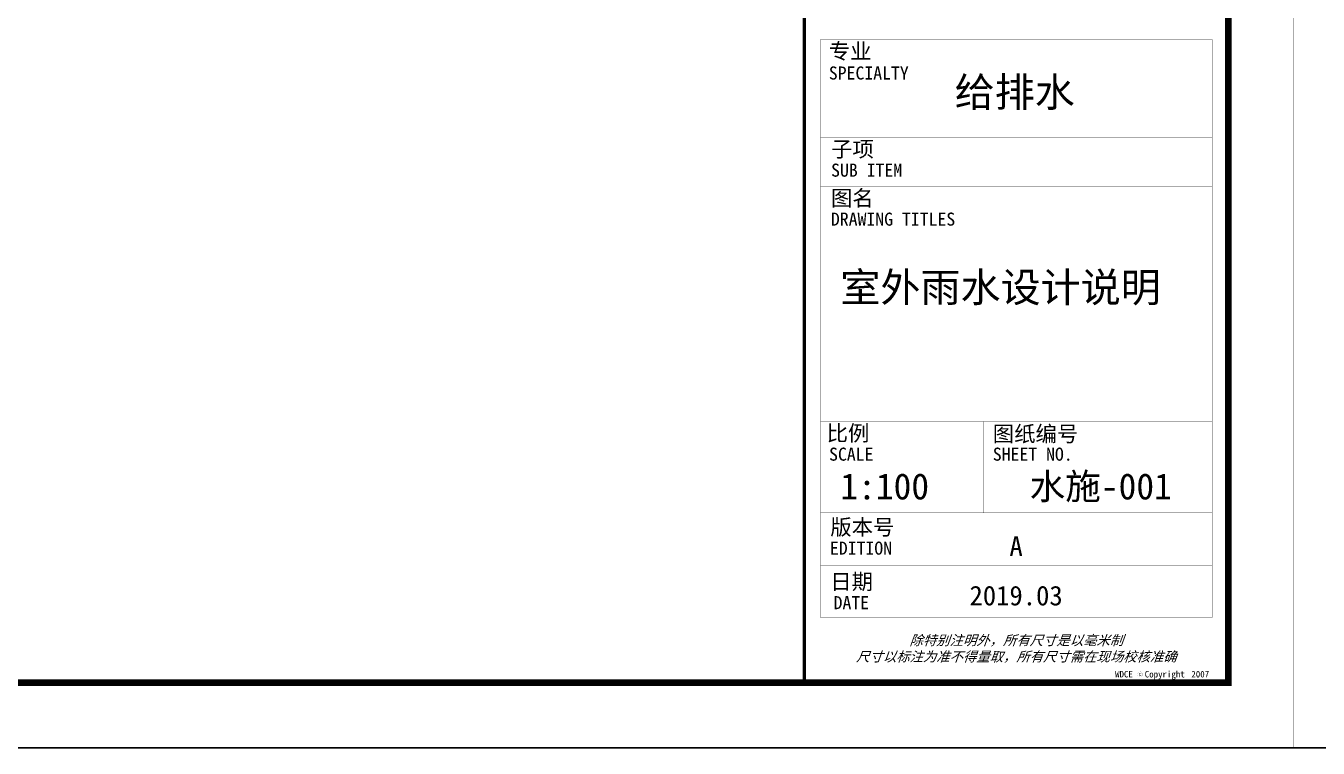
# Model space of a CAD drawing. Extents: x 332286 to 1463507, y -720758 to 86974.
# Drawn here: x 1274976 to 1294781, y -421739 to -410676 of the extents above; entities that cross this region are included whole.
import ezdxf
from ezdxf.enums import TextEntityAlignment as Align

# ---------------------------------------------------------------- set-up
doc = ezdxf.new("R2010")
doc.units = 0
doc.header["$LTSCALE"] = 1000
doc.header["$MEASUREMENT"] = 0
doc.layers.get('0').update_dxf_attribs({"linetype": 'CONTINUOUS'})
doc.layers.get('Defpoints').update_dxf_attribs({"linetype": 'CONTINUOUS'})
doc.layers.add('SHEET_LINE', color=6, linetype='CONTINUOUS')
doc.layers.add('TWT_TITLE', color=7, linetype='CONTINUOUS')
doc.styles.add('X-104 9#平面绑定$0$图签信息$0$华文细黑', font='STXIHEI.TTF', dxfattribs={"height": 10})
doc.styles.add('华文细黑', font='STXIHEI.TTF', dxfattribs={"width": 0.7, "height": 10})

# ---------------------------------------------------------------- blocks, each defined once
blk = doc.blocks.new('X-104 9#平面绑定$0$图签信息$0$WDCE Copyright200X')
at = {"const_width": 0.016}
blk.add_lwpolyline([(-10.6, 1.26, 1), (-11.4, 1.26, 1)], format="xyb", close=True, dxfattribs=at)
at = {"style": 'X-104 9#平面绑定$0$图签信息$0$华文细黑'}
for s, p in [('WDCE ', (-11.46, 0.5)), ('     Copyright ', (-3.51, 0.5))]:
    blk.add_text(s, height=1, dxfattribs=at).set_placement(p, align=Align.BOTTOM_RIGHT)
blk.add_text('c', height=0.6, dxfattribs=at).set_placement((-11.04, 1.35), align=Align.MIDDLE_CENTER)
blk.add_attdef('200X', text='', height=1, dxfattribs=at).set_placement((-0.45, 0.5), align=Align.BOTTOM_RIGHT)
blk = doc.blocks.new('X-104 9#平面绑定$0$图签信息')
at = {"const_width": 0.5}
blk.add_lwpolyline([(-65, 0), (0, 0), (0, 500.5), (-65, 500.5)], close=True, dxfattribs=at)
at = {"const_width": 0.05}
for points in [[(-62.5, 98.5), (-2.5, 98.5), (-2.5, 10), (-62.5, 10), (-62.5, 98.5)], [(-62.5, 83.5), (-2.5, 83.5)], [(-62.5, 76), (-2.5, 76)], [(-62.5, 40), (-2.5, 40)], [(-37.5, 40), (-37.5, 26)], [(-62.5, 26), (-2.5, 26)], [(-62.5, 18), (-2.5, 18)]]:
    blk.add_lwpolyline(points, dxfattribs=at)
blk.add_blockref('X-104 9#平面绑定$0$图签信息$0$WDCE Copyright200X', (-2.5, 0)).add_auto_attribs({'200X': '2007'})
at = {"style": 'X-104 9#平面绑定$0$图签信息$0$华文细黑'}
for s, height, p in [('专业', 2.4, (-61.23, 97.93)), ('SPECIALTY', 2, (-61.23, 94.38)), ('子项', 2.4, (-60.88, 82.92)), ('SUB ITEM', 2, (-60.88, 79.5)), ('图名', 2.4, (-60.91, 75.41)), ('DRAWING TITLES', 2, (-60.91, 72)), ('比例', 2.4, (-61.56, 39.42)), ('图纸编号', 2.4, (-36.1, 39.32)), ('SCALE', 2, (-61.19, 36)), ('SHEET NO.', 2, (-36.1, 36)), ('版本号', 2.4, (-61, 25.03)), ('EDITION', 2, (-61.06, 21.61)), ('日期', 2.4, (-61, 16.68)), ('DATE', 2, (-60.5, 13.26))]:
    blk.add_text(s, height=height, dxfattribs=at).set_placement(p, align=Align.TOP_LEFT)
at = {"color": 4, "style": 'X-104 9#平面绑定$0$图签信息$0$华文细黑'}
for s, p in [('A', (-32.53, 19.4)), ('2019.03', (-32.53, 11.84))]:
    blk.add_text(s, height=3, dxfattribs=at).set_placement(p, align=Align.CENTER)
at = {"style": 'X-104 9#平面绑定$0$图签信息$0$华文细黑', "oblique": 20}
for s, p in [('除特别注明外，所有尺寸是以毫米制', (-32.5, 6.5)), ('尺寸以标注为准不得量取，所有尺寸需在现场校核准确', (-32.5, 4))]:
    blk.add_text(s, height=1.5, dxfattribs=at).set_placement(p, align=Align.MIDDLE_CENTER)
blk = doc.blocks.new('X-104 9#平面绑定$0$图签-A1')
blk.add_blockref('X-104 9#平面绑定$0$图签信息', (0, 0))

msp = doc.modelspace()

# ---------------------------------------------------------------- linework, layer by layer
at = {"layer": 'Defpoints'}
msp.add_line((1201446.6, -421736.2), (1312320.7, -421736.2), dxfattribs=at)
at = {"layer": 'SHEET_LINE', "color": 4, "const_width": 5}
msp.add_lwpolyline([(1210305, -421736.2), (1294405, -421736.2), (1294405, -362336.2), (1210305, -362336.2)], close=True, dxfattribs=at)
at = {"layer": 'TWT_TITLE', "color": 4, "linetype": 'Continuous', "const_width": 100}
msp.add_lwpolyline([(1212805, -420736.2), (1293405, -420736.2), (1293405, -363336.2), (1212805, -363336.2)], close=True, dxfattribs=at)

# ---------------------------------------------------------------- block references
at = {"xscale": 100, "yscale": 100, "zscale": 100}
msp.add_blockref('X-104 9#平面绑定$0$图签-A1', (1293405, -420736.2), dxfattribs=at)

# ---------------------------------------------------------------- texts
at = {"style": '华文细黑'}
for s, height, p in [('给排水', 450, (1289210.3, -411915.9)), ('室外雨水设计说明', 450, (1287458.4, -414905.3)), ('水施-001', 400, (1290359.3, -417929.4)), ('1:100', 400, (1287458.1, -417929.4))]:
    msp.add_text(s, height=height, dxfattribs=at).set_placement(p)

doc.saveas('drawing.dxf')
